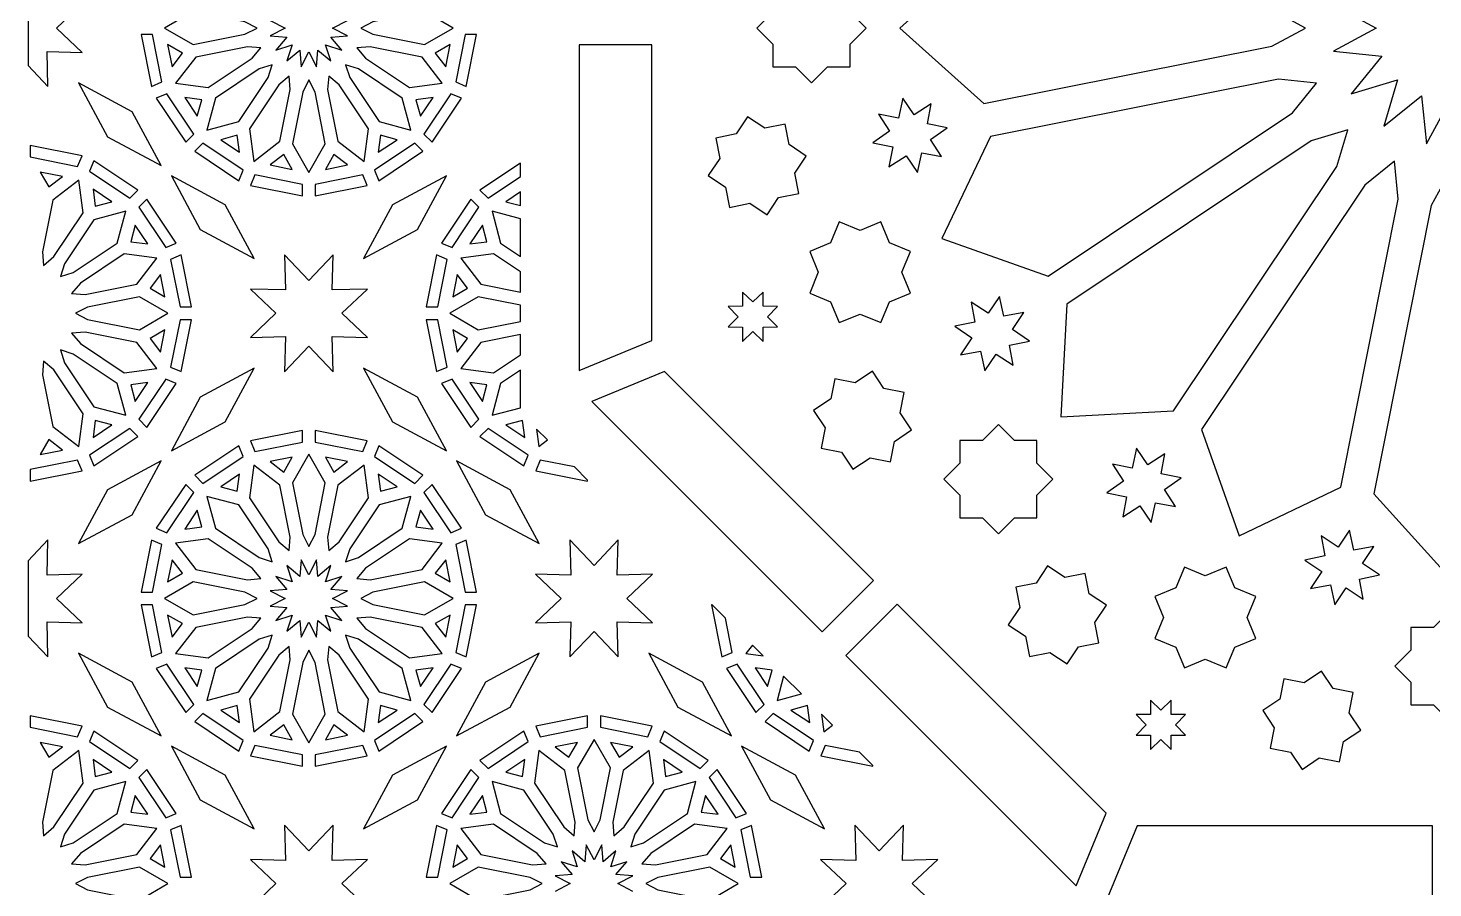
# Model space of a CAD drawing. Header units: millimetres. Extents: x 5 to 6335, y 27 to 2435.
# Drawn here: x 5461.2 to 5806, y 1523.9 to 1734.9 of the extents above; entities that cross this region are included whole.
import ezdxf

# ---------------------------------------------------------------- set-up
doc = ezdxf.new("R2010")
doc.units = ezdxf.units.MM
doc.layers.add('CUT', color=1, linetype='CONTINUOUS')

msp = doc.modelspace()

# ---------------------------------------------------------------- linework, layer by layer
at = {"layer": 'CUT'}
for points in [[(5766.512, 1739.377), (5695.778, 1753.446), (5675.197, 1734.915), (5695.778, 1716.384), (5766.512, 1730.453), (5774.763, 1734.915)], [(5461.16, 1725.694), (5466.036, 1720.548), (5465.803, 1729.197), (5474.452, 1728.964), (5468.171, 1734.915), (5474.452, 1740.866), (5465.803, 1740.633), (5466.036, 1749.282), (5461.16, 1744.136)], [(5644.014, 1730.992), (5644.014, 1725.444), (5649.562, 1725.444), (5653.485, 1721.521), (5657.408, 1725.444), (5662.956, 1725.444), (5662.956, 1730.992), (5666.879, 1734.915), (5662.956, 1738.838), (5662.956, 1744.386), (5657.408, 1744.386), (5653.485, 1748.309), (5649.562, 1744.386), (5644.014, 1744.386), (5644.014, 1738.838), (5640.091, 1734.915)], [(5514.397, 1736.429), (5501.685, 1738.958), (5494.681, 1734.915), (5501.685, 1730.872), (5514.397, 1733.401), (5517.354, 1734.915)], [(5545.773, 1733.401), (5558.485, 1730.872), (5565.489, 1734.915), (5558.485, 1738.958), (5545.773, 1736.429), (5542.816, 1734.915)], [(5494.027, 1721.685), (5491.709, 1733.34), (5488.894, 1733.34), (5491.428, 1720.607)], [(5568.742, 1720.607), (5571.276, 1733.34), (5568.461, 1733.34), (5566.143, 1721.685)], [(5496.5, 1725.4), (5499.067, 1728.745), (5495.416, 1730.853)], [(5518.323, 1730.043), (5515.012, 1730.311), (5502.299, 1727.782), (5497.377, 1721.366), (5505.394, 1720.311), (5516.172, 1727.513)], [(5543.998, 1727.513), (5554.776, 1720.311), (5562.793, 1721.366), (5557.871, 1727.782), (5545.158, 1730.311), (5541.847, 1730.043)], [(5564.754, 1730.853), (5561.103, 1728.745), (5563.67, 1725.4)], [(5614.26, 1658.266), (5614.26, 1730.79), (5596.41, 1730.79), (5596.41, 1650.873)], [(5517.921, 1724.893), (5507.144, 1717.692), (5505.051, 1709.881), (5512.862, 1711.974), (5520.063, 1722.751), (5521.083, 1725.913)], [(5540.107, 1722.751), (5547.308, 1711.974), (5555.119, 1709.881), (5553.026, 1717.692), (5542.249, 1724.893), (5539.087, 1725.913)], [(5493.839, 1701.161), (5486.734, 1714.359), (5473.536, 1721.464), (5480.641, 1708.266)], [(5522.683, 1721.002), (5515.481, 1710.224), (5516.536, 1702.207), (5522.952, 1707.129), (5525.481, 1719.842), (5525.213, 1723.153)], [(5528.571, 1719.227), (5526.042, 1706.515), (5530.085, 1699.511), (5534.128, 1706.515), (5531.599, 1719.227), (5530.085, 1722.184)], [(5534.689, 1719.842), (5537.218, 1707.129), (5543.634, 1702.207), (5544.689, 1710.224), (5537.487, 1721.002), (5534.957, 1723.153)], [(5777.451, 1721.398), (5768.123, 1722.362), (5697.388, 1708.293), (5685.465, 1683.296), (5711.571, 1674.051), (5771.537, 1714.119)], [(5501.835, 1708.893), (5495.233, 1718.774), (5492.633, 1717.697), (5499.846, 1706.903)], [(5502.698, 1713.272), (5503.789, 1717.345), (5499.609, 1717.895)], [(5560.561, 1717.895), (5556.381, 1717.345), (5557.472, 1713.272)], [(5564.937, 1718.774), (5558.335, 1708.893), (5560.324, 1706.903), (5567.537, 1717.697)], [(5673.419, 1705.731), (5672.504, 1700.833), (5676.679, 1703.553), (5679.497, 1699.441), (5680.526, 1704.318), (5685.424, 1703.402), (5682.704, 1707.578), (5686.816, 1710.395), (5681.939, 1711.425), (5682.854, 1716.323), (5678.679, 1713.603), (5675.861, 1717.714), (5674.832, 1712.838), (5669.934, 1713.753), (5672.654, 1709.578), (5668.542, 1706.76)], [(5632.356, 1695.899), (5633.348, 1690.914), (5638.332, 1691.906), (5642.557, 1689.082), (5645.381, 1693.307), (5650.365, 1694.299), (5649.373, 1699.284), (5652.197, 1703.509), (5647.972, 1706.333), (5646.98, 1711.317), (5641.996, 1710.325), (5637.771, 1713.149), (5634.947, 1708.924), (5629.963, 1707.932), (5630.955, 1702.947), (5628.131, 1698.722)], [(5513.065, 1704.439), (5512.515, 1708.619), (5508.442, 1707.528)], [(5551.728, 1707.528), (5547.655, 1708.619), (5547.105, 1704.439)], [(5776.12, 1707.259), (5716.154, 1667.192), (5714.705, 1639.535), (5742.362, 1640.984), (5782.429, 1700.95), (5785.109, 1709.939)], [(5474.393, 1703.572), (5461.66, 1706.106), (5461.66, 1703.291), (5473.315, 1700.973)], [(5513.944, 1700.063), (5504.063, 1706.665), (5502.073, 1704.676), (5512.867, 1697.463)], [(5526.023, 1700.246), (5523.915, 1703.897), (5520.57, 1701.33)], [(5539.6, 1701.33), (5536.255, 1703.897), (5534.147, 1700.246)], [(5556.107, 1706.665), (5546.226, 1700.063), (5547.303, 1697.463), (5558.097, 1704.676)], [(5488.097, 1695.154), (5477.303, 1702.367), (5476.226, 1699.767), (5486.107, 1693.165)], [(5582.01, 1701.795), (5572.073, 1695.154), (5574.063, 1693.165), (5582.01, 1698.474)], [(5789.289, 1696.367), (5749.221, 1636.401), (5758.466, 1610.295), (5783.463, 1622.218), (5797.532, 1692.953), (5796.568, 1702.281)], [(5469.6, 1698.5), (5464.147, 1699.584), (5466.255, 1695.933)], [(5467.487, 1678.828), (5474.689, 1689.606), (5473.634, 1697.623), (5467.218, 1692.701), (5464.689, 1679.988), (5464.957, 1676.677)], [(5496.331, 1698.669), (5503.436, 1685.471), (5516.634, 1678.366), (5509.529, 1691.564)], [(5528.51, 1696.539), (5516.855, 1698.857), (5515.777, 1696.258), (5528.51, 1693.724)], [(5543.315, 1698.857), (5531.66, 1696.539), (5531.66, 1693.724), (5544.393, 1696.258)], [(5563.839, 1698.669), (5550.641, 1691.564), (5543.536, 1678.366), (5556.734, 1685.471)], [(5805.623, 1691.342), (5791.554, 1620.608), (5810.085, 1600.027), (5828.616, 1620.608), (5814.547, 1691.342), (5810.085, 1699.593)], [(5477.105, 1695.391), (5477.655, 1691.211), (5481.728, 1692.302)], [(5582.01, 1694.686), (5578.442, 1692.302), (5582.01, 1691.346)], [(5472.249, 1674.937), (5483.026, 1682.138), (5485.119, 1689.949), (5477.308, 1687.856), (5470.107, 1677.079), (5469.087, 1673.917)], [(5497.537, 1682.133), (5490.324, 1692.927), (5488.335, 1690.937), (5494.937, 1681.056)], [(5565.233, 1681.056), (5571.835, 1690.937), (5569.846, 1692.927), (5562.633, 1682.133)], [(5582.01, 1688.084), (5575.051, 1689.949), (5577.144, 1682.138), (5582.01, 1678.886)], [(5487.472, 1686.558), (5486.381, 1682.485), (5490.561, 1681.935)], [(5572.698, 1686.558), (5569.609, 1681.935), (5573.789, 1682.485)], [(5658.156, 1667.738), (5660.28, 1662.612), (5665.405, 1664.735), (5670.531, 1662.612), (5672.655, 1667.738), (5677.78, 1669.862), (5675.657, 1674.987), (5677.78, 1680.112), (5672.655, 1682.236), (5670.531, 1687.361), (5665.405, 1685.238), (5660.28, 1687.361), (5658.156, 1682.236), (5653.031, 1680.112), (5655.154, 1674.987), (5653.031, 1669.862)], [(5475.158, 1669.519), (5487.871, 1672.048), (5492.793, 1678.464), (5484.776, 1679.519), (5473.998, 1672.317), (5471.847, 1669.787)], [(5582.01, 1675.098), (5575.394, 1679.519), (5567.377, 1678.464), (5572.299, 1672.048), (5582.01, 1670.116)], [(5501.276, 1666.49), (5498.742, 1679.223), (5496.143, 1678.145), (5498.461, 1666.49)], [(5530.085, 1656.829), (5536.036, 1650.548), (5535.803, 1659.197), (5544.452, 1658.964), (5538.171, 1664.915), (5544.452, 1670.866), (5535.803, 1670.633), (5536.036, 1679.282), (5530.085, 1673.001), (5524.134, 1679.282), (5524.367, 1670.633), (5515.718, 1670.866), (5521.999, 1664.915), (5515.718, 1658.964), (5524.367, 1659.197), (5524.134, 1650.548)], [(5561.709, 1666.49), (5564.027, 1678.145), (5561.428, 1679.223), (5558.894, 1666.49)], [(5493.67, 1674.43), (5491.103, 1671.085), (5494.754, 1668.977)], [(5566.5, 1674.43), (5565.416, 1668.977), (5569.067, 1671.085)], [(5636.514, 1661.525), (5636.555, 1658.016), (5639.065, 1660.469), (5641.575, 1658.016), (5641.616, 1661.525), (5645.125, 1661.566), (5642.672, 1664.076), (5645.125, 1666.586), (5641.616, 1666.627), (5641.575, 1670.136), (5639.065, 1667.684), (5636.555, 1670.136), (5636.514, 1666.627), (5633.005, 1666.586), (5635.457, 1664.076), (5633.005, 1661.566)], [(5475.773, 1663.401), (5488.485, 1660.872), (5495.489, 1664.915), (5488.485, 1668.958), (5475.773, 1666.429), (5472.816, 1664.915)], [(5582.01, 1666.904), (5571.685, 1668.958), (5564.681, 1664.915), (5571.685, 1660.872), (5582.01, 1662.926)], [(5694.99, 1655.653), (5696.019, 1650.776), (5698.837, 1654.888), (5703.012, 1652.168), (5702.097, 1657.066), (5706.973, 1658.095), (5702.862, 1660.913), (5705.582, 1665.088), (5700.683, 1664.173), (5699.654, 1669.05), (5696.837, 1664.938), (5692.661, 1667.659), (5693.576, 1662.76), (5688.7, 1661.731), (5692.812, 1658.913), (5690.091, 1654.738)], [(5498.742, 1650.607), (5501.276, 1663.34), (5498.461, 1663.34), (5496.143, 1651.685)], [(5564.027, 1651.685), (5561.709, 1663.34), (5558.894, 1663.34), (5561.428, 1650.607)], [(5473.998, 1657.513), (5484.776, 1650.311), (5492.793, 1651.366), (5487.871, 1657.782), (5475.158, 1660.311), (5471.847, 1660.043)], [(5494.754, 1660.853), (5491.103, 1658.745), (5493.67, 1655.4)], [(5566.5, 1655.4), (5569.067, 1658.745), (5565.416, 1660.853)], [(5582.01, 1659.714), (5572.299, 1657.782), (5567.377, 1651.366), (5575.394, 1650.311), (5582.01, 1654.732)], [(5470.107, 1652.751), (5477.308, 1641.974), (5485.119, 1639.881), (5483.026, 1647.692), (5472.249, 1654.893), (5469.087, 1655.913)], [(5464.689, 1649.842), (5467.218, 1637.129), (5473.634, 1632.207), (5474.689, 1640.224), (5467.487, 1651.002), (5464.957, 1653.153)], [(5494.937, 1648.774), (5488.335, 1638.893), (5490.324, 1636.903), (5497.537, 1647.697)], [(5496.331, 1631.161), (5509.529, 1638.266), (5516.634, 1651.464), (5503.436, 1644.359)], [(5563.839, 1631.161), (5556.734, 1644.359), (5543.536, 1651.464), (5550.641, 1638.266)], [(5571.835, 1638.893), (5565.233, 1648.774), (5562.633, 1647.697), (5569.846, 1636.903)], [(5582.01, 1650.944), (5577.144, 1647.692), (5575.051, 1639.881), (5582.01, 1641.746)], [(5668.699, 1599.363), (5617.417, 1650.645), (5599.567, 1643.251), (5656.077, 1586.741)], [(5660.816, 1630.854), (5663.64, 1626.629), (5667.865, 1629.453), (5672.849, 1628.461), (5673.841, 1633.445), (5678.066, 1636.269), (5675.242, 1640.494), (5676.234, 1645.479), (5671.25, 1646.471), (5668.426, 1650.696), (5664.201, 1647.872), (5659.217, 1648.864), (5658.225, 1643.879), (5654, 1641.056), (5656.823, 1636.831), (5655.831, 1631.846)], [(5490.561, 1647.895), (5486.381, 1647.345), (5487.472, 1643.272)], [(5572.698, 1643.272), (5573.789, 1647.345), (5569.609, 1647.895)], [(5481.728, 1637.528), (5477.655, 1638.619), (5477.105, 1634.439)], [(5583.065, 1634.439), (5582.515, 1638.619), (5578.442, 1637.528)], [(5486.107, 1636.665), (5476.226, 1630.063), (5477.303, 1627.463), (5488.097, 1634.676)], [(5528.51, 1636.106), (5515.777, 1633.572), (5516.855, 1630.973), (5528.51, 1633.291)], [(5544.393, 1633.572), (5531.66, 1636.106), (5531.66, 1633.291), (5543.315, 1630.973)], [(5583.944, 1630.063), (5574.063, 1636.665), (5572.073, 1634.676), (5582.867, 1627.463)], [(5585.974, 1636.479), (5586.536, 1632.207), (5588.636, 1633.817)], [(5695.429, 1614.711), (5699.352, 1610.788), (5703.275, 1614.711), (5708.823, 1614.711), (5708.823, 1620.259), (5712.746, 1624.182), (5708.823, 1628.105), (5708.823, 1633.653), (5703.275, 1633.653), (5699.352, 1637.576), (5695.429, 1633.653), (5689.881, 1633.653), (5689.881, 1628.105), (5685.958, 1624.182), (5689.881, 1620.259), (5689.881, 1614.711)], [(5469.6, 1631.33), (5466.255, 1633.897), (5464.147, 1630.246)], [(5504.063, 1623.165), (5513.944, 1629.767), (5512.867, 1632.367), (5502.073, 1625.154)], [(5558.097, 1625.154), (5547.303, 1632.367), (5546.226, 1629.767), (5556.107, 1623.165)], [(5734.083, 1617.642), (5736.901, 1613.53), (5737.93, 1618.406), (5742.829, 1617.491), (5740.108, 1621.667), (5744.22, 1624.484), (5739.343, 1625.513), (5740.258, 1630.412), (5736.083, 1627.692), (5733.265, 1631.803), (5732.236, 1626.927), (5727.338, 1627.842), (5730.058, 1623.667), (5725.946, 1620.849), (5730.823, 1619.82), (5729.908, 1614.921)], [(5473.315, 1628.857), (5461.66, 1626.539), (5461.66, 1623.724), (5474.393, 1626.258)], [(5493.839, 1628.669), (5480.641, 1621.564), (5473.536, 1608.366), (5486.734, 1615.471)], [(5526.023, 1629.584), (5520.57, 1628.5), (5523.915, 1625.933)], [(5531.599, 1610.603), (5534.128, 1623.315), (5530.085, 1630.319), (5526.042, 1623.315), (5528.571, 1610.603), (5530.085, 1607.646)], [(5539.6, 1628.5), (5534.147, 1629.584), (5536.255, 1625.933)], [(5566.331, 1628.669), (5573.436, 1615.471), (5586.634, 1608.366), (5579.529, 1621.564)], [(5595.269, 1627.184), (5586.855, 1628.857), (5585.777, 1626.258), (5598.51, 1623.724), (5598.51, 1623.943)], [(5513.065, 1625.391), (5508.442, 1622.302), (5512.515, 1621.211)], [(5525.481, 1609.988), (5522.952, 1622.701), (5516.536, 1627.623), (5515.481, 1619.606), (5522.683, 1608.828), (5525.213, 1606.677)], [(5537.487, 1608.828), (5544.689, 1619.606), (5543.634, 1627.623), (5537.218, 1622.701), (5534.689, 1609.988), (5534.957, 1606.677)], [(5547.105, 1625.391), (5547.655, 1621.211), (5551.728, 1622.302)], [(5495.233, 1611.056), (5501.835, 1620.937), (5499.846, 1622.927), (5492.633, 1612.133)], [(5567.537, 1612.133), (5560.324, 1622.927), (5558.335, 1620.937), (5564.937, 1611.056)], [(5520.063, 1607.079), (5512.862, 1617.856), (5505.051, 1619.949), (5507.144, 1612.138), (5517.921, 1604.937), (5521.083, 1603.917)], [(5542.249, 1604.937), (5553.026, 1612.138), (5555.119, 1619.949), (5547.308, 1617.856), (5540.107, 1607.079), (5539.087, 1603.917)], [(5502.698, 1616.558), (5499.609, 1611.935), (5503.789, 1612.485)], [(5557.472, 1616.558), (5556.381, 1612.485), (5560.561, 1611.935)], [(5784.748, 1597.484), (5788.923, 1594.764), (5788.008, 1599.662), (5792.884, 1600.691), (5788.773, 1603.509), (5791.493, 1607.684), (5786.595, 1606.769), (5785.565, 1611.646), (5782.748, 1607.534), (5778.572, 1610.254), (5779.488, 1605.356), (5774.611, 1604.327), (5778.723, 1601.509), (5776.003, 1597.334), (5780.901, 1598.249), (5781.93, 1593.372)], [(5461.16, 1585.694), (5466.036, 1580.548), (5465.803, 1589.197), (5474.452, 1588.964), (5468.171, 1594.915), (5474.452, 1600.866), (5465.803, 1600.633), (5466.036, 1609.282), (5461.16, 1604.136)], [(5491.709, 1596.49), (5494.027, 1608.145), (5491.428, 1609.223), (5488.894, 1596.49)], [(5516.172, 1602.317), (5505.394, 1609.519), (5497.377, 1608.464), (5502.299, 1602.048), (5515.012, 1599.519), (5518.323, 1599.787)], [(5545.158, 1599.519), (5557.871, 1602.048), (5562.793, 1608.464), (5554.776, 1609.519), (5543.998, 1602.317), (5541.847, 1599.787)], [(5571.276, 1596.49), (5568.742, 1609.223), (5566.143, 1608.145), (5568.461, 1596.49)], [(5600.085, 1586.829), (5606.036, 1580.548), (5605.803, 1589.197), (5614.452, 1588.964), (5608.171, 1594.915), (5614.452, 1600.866), (5605.803, 1600.633), (5606.036, 1609.282), (5600.085, 1603.001), (5594.134, 1609.282), (5594.367, 1600.633), (5585.718, 1600.866), (5591.999, 1594.915), (5585.718, 1588.964), (5594.367, 1589.197), (5594.134, 1580.548)], [(5496.5, 1604.43), (5495.416, 1598.977), (5499.067, 1601.085)], [(5530.085, 1589.091), (5531.978, 1585.397), (5532.313, 1589.535), (5535.477, 1586.846), (5534.203, 1590.797), (5538.154, 1589.523), (5535.465, 1592.687), (5539.603, 1593.022), (5535.909, 1594.915), (5539.603, 1596.808), (5535.465, 1597.143), (5538.154, 1600.307), (5534.203, 1599.033), (5535.477, 1602.984), (5532.313, 1600.295), (5531.978, 1604.433), (5530.085, 1600.739), (5528.192, 1604.433), (5527.857, 1600.295), (5524.693, 1602.984), (5525.967, 1599.033), (5522.016, 1600.307), (5524.705, 1597.143), (5520.567, 1596.808), (5524.261, 1594.915), (5520.567, 1593.022), (5524.705, 1592.687), (5522.016, 1589.523), (5525.967, 1590.797), (5524.693, 1586.846), (5527.857, 1589.535), (5528.192, 1585.397)], [(5563.67, 1604.43), (5561.103, 1601.085), (5564.754, 1598.977)], [(5712.001, 1581.653), (5716.226, 1578.83), (5719.049, 1583.055), (5724.034, 1584.047), (5723.042, 1589.031), (5725.866, 1593.256), (5721.641, 1596.08), (5720.649, 1601.064), (5715.664, 1600.072), (5711.439, 1602.896), (5708.615, 1598.671), (5703.631, 1597.679), (5704.623, 1592.695), (5701.799, 1588.47), (5706.024, 1585.646), (5707.016, 1580.661)], [(5750.157, 1579.984), (5755.282, 1577.861), (5757.406, 1582.986), (5762.531, 1585.11), (5760.408, 1590.235), (5762.531, 1595.361), (5757.406, 1597.485), (5755.282, 1602.61), (5750.157, 1600.487), (5745.032, 1602.61), (5742.908, 1597.485), (5737.782, 1595.361), (5739.905, 1590.235), (5737.782, 1585.11), (5742.908, 1582.986), (5745.032, 1577.861)], [(5514.397, 1596.429), (5501.685, 1598.958), (5494.681, 1594.915), (5501.685, 1590.872), (5514.397, 1593.401), (5517.354, 1594.915)], [(5545.773, 1593.401), (5558.485, 1590.872), (5565.489, 1594.915), (5558.485, 1598.958), (5545.773, 1596.429), (5542.816, 1594.915)], [(5494.027, 1581.685), (5491.709, 1593.34), (5488.894, 1593.34), (5491.428, 1580.607)], [(5568.742, 1580.607), (5571.276, 1593.34), (5568.461, 1593.34), (5566.143, 1581.685)], [(5629.113, 1593.34), (5628.894, 1593.34), (5631.428, 1580.607), (5634.027, 1581.685), (5632.354, 1590.099)], [(5725.815, 1542.247), (5674.533, 1593.529), (5661.911, 1580.907), (5718.421, 1524.397)], [(5496.5, 1585.4), (5499.067, 1588.745), (5495.416, 1590.853)], [(5518.323, 1590.043), (5515.012, 1590.311), (5502.299, 1587.782), (5497.377, 1581.366), (5505.394, 1580.311), (5516.172, 1587.513)], [(5543.998, 1587.513), (5554.776, 1580.311), (5562.793, 1581.366), (5557.871, 1587.782), (5545.158, 1590.311), (5541.847, 1590.043)], [(5564.754, 1590.853), (5561.103, 1588.745), (5563.67, 1585.4)], [(5814.008, 1568.844), (5819.556, 1568.844), (5819.556, 1574.392), (5823.479, 1578.315), (5819.556, 1582.238), (5819.556, 1587.786), (5814.008, 1587.786), (5810.085, 1591.709), (5806.162, 1587.786), (5800.614, 1587.786), (5800.614, 1582.238), (5796.691, 1578.315), (5800.614, 1574.392), (5800.614, 1568.844), (5806.162, 1568.844), (5810.085, 1564.921)], [(5517.921, 1584.893), (5507.144, 1577.692), (5505.051, 1569.881), (5512.862, 1571.974), (5520.063, 1582.751), (5521.083, 1585.913)], [(5522.683, 1581.002), (5515.481, 1570.224), (5516.536, 1562.207), (5522.952, 1567.129), (5525.481, 1579.842), (5525.213, 1583.153)], [(5534.689, 1579.842), (5537.218, 1567.129), (5543.634, 1562.207), (5544.689, 1570.224), (5537.487, 1581.002), (5534.957, 1583.153)], [(5540.107, 1582.751), (5547.308, 1571.974), (5555.119, 1569.881), (5553.026, 1577.692), (5542.249, 1584.893), (5539.087, 1585.913)], [(5638.987, 1583.466), (5637.377, 1581.366), (5641.649, 1580.804)], [(5493.839, 1561.161), (5486.734, 1574.359), (5473.536, 1581.464), (5480.641, 1568.266)], [(5528.571, 1579.227), (5526.042, 1566.515), (5530.085, 1559.511), (5534.128, 1566.515), (5531.599, 1579.227), (5530.085, 1582.184)], [(5566.331, 1561.161), (5579.529, 1568.266), (5586.634, 1581.464), (5573.436, 1574.359)], [(5633.839, 1561.161), (5626.734, 1574.359), (5613.536, 1581.464), (5620.641, 1568.266)], [(5501.835, 1568.893), (5495.233, 1578.774), (5492.633, 1577.697), (5499.846, 1566.903)], [(5502.698, 1573.272), (5503.789, 1577.345), (5499.609, 1577.895)], [(5560.561, 1577.895), (5556.381, 1577.345), (5557.472, 1573.272)], [(5564.937, 1578.774), (5558.335, 1568.893), (5560.324, 1566.903), (5567.537, 1577.697)], [(5641.835, 1568.893), (5635.233, 1578.774), (5632.633, 1577.697), (5639.846, 1566.903)], [(5642.698, 1573.272), (5643.789, 1577.345), (5639.609, 1577.895)], [(5778.117, 1555.785), (5783.102, 1554.793), (5784.094, 1559.777), (5788.319, 1562.601), (5785.495, 1566.826), (5786.487, 1571.81), (5781.503, 1572.802), (5778.679, 1577.027), (5774.454, 1574.203), (5769.469, 1575.195), (5768.477, 1570.211), (5764.252, 1567.387), (5767.076, 1563.162), (5766.084, 1558.178), (5771.069, 1557.186), (5773.892, 1552.961)], [(5646.641, 1575.813), (5645.051, 1569.881), (5650.983, 1571.471)], [(5739.246, 1560.287), (5741.756, 1557.835), (5741.797, 1561.344), (5745.306, 1561.385), (5742.854, 1563.895), (5745.306, 1566.405), (5741.797, 1566.446), (5741.756, 1569.955), (5739.246, 1567.502), (5736.736, 1569.955), (5736.695, 1566.446), (5733.186, 1566.405), (5735.639, 1563.895), (5733.186, 1561.385), (5736.695, 1561.344), (5736.736, 1557.835)], [(5474.393, 1563.572), (5461.66, 1566.106), (5461.66, 1563.291), (5473.315, 1560.973)], [(5513.944, 1560.063), (5504.063, 1566.665), (5502.073, 1564.676), (5512.867, 1557.463)], [(5513.065, 1564.439), (5512.515, 1568.619), (5508.442, 1567.528)], [(5556.107, 1566.665), (5546.226, 1560.063), (5547.303, 1557.463), (5558.097, 1564.676)], [(5551.728, 1567.528), (5547.655, 1568.619), (5547.105, 1564.439)], [(5598.51, 1566.106), (5585.777, 1563.572), (5586.855, 1560.973), (5598.51, 1563.291)], [(5614.393, 1563.572), (5601.66, 1566.106), (5601.66, 1563.291), (5613.315, 1560.973)], [(5653.944, 1560.063), (5644.063, 1566.665), (5642.073, 1564.676), (5652.867, 1557.463)], [(5653.065, 1564.439), (5652.515, 1568.619), (5648.442, 1567.528)], [(5655.974, 1566.479), (5656.536, 1562.207), (5658.636, 1563.817)], [(5488.097, 1555.154), (5477.303, 1562.367), (5476.226, 1559.767), (5486.107, 1553.165)], [(5526.023, 1560.246), (5523.915, 1563.897), (5520.57, 1561.33)], [(5539.6, 1561.33), (5536.255, 1563.897), (5534.147, 1560.246)], [(5574.063, 1553.165), (5583.944, 1559.767), (5582.867, 1562.367), (5572.073, 1555.154)], [(5628.097, 1555.154), (5617.303, 1562.367), (5616.226, 1559.767), (5626.107, 1553.165)], [(5469.6, 1558.5), (5464.147, 1559.584), (5466.255, 1555.933)], [(5528.51, 1556.539), (5516.855, 1558.857), (5515.777, 1556.258), (5528.51, 1553.724)], [(5543.315, 1558.857), (5531.66, 1556.539), (5531.66, 1553.724), (5544.393, 1556.258)], [(5596.023, 1559.584), (5590.57, 1558.5), (5593.915, 1555.933)], [(5601.599, 1540.603), (5604.128, 1553.315), (5600.085, 1560.319), (5596.042, 1553.315), (5598.571, 1540.603), (5600.085, 1537.646)], [(5609.6, 1558.5), (5604.147, 1559.584), (5606.255, 1555.933)], [(5665.269, 1557.184), (5656.855, 1558.857), (5655.777, 1556.258), (5668.51, 1553.724), (5668.51, 1553.943)], [(5467.487, 1538.828), (5474.689, 1549.606), (5473.634, 1557.623), (5467.218, 1552.701), (5464.689, 1539.988), (5464.957, 1536.677)], [(5477.105, 1555.391), (5477.655, 1551.211), (5481.728, 1552.302)], [(5496.331, 1558.669), (5503.436, 1545.471), (5516.634, 1538.366), (5509.529, 1551.564)], [(5563.839, 1558.669), (5550.641, 1551.564), (5543.536, 1538.366), (5556.734, 1545.471)], [(5583.065, 1555.391), (5578.442, 1552.302), (5582.515, 1551.211)], [(5595.481, 1539.988), (5592.952, 1552.701), (5586.536, 1557.623), (5585.481, 1549.606), (5592.683, 1538.828), (5595.213, 1536.677)], [(5607.487, 1538.828), (5614.689, 1549.606), (5613.634, 1557.623), (5607.218, 1552.701), (5604.689, 1539.988), (5604.957, 1536.677)], [(5617.105, 1555.391), (5617.655, 1551.211), (5621.728, 1552.302)], [(5636.331, 1558.669), (5643.436, 1545.471), (5656.634, 1538.366), (5649.529, 1551.564)], [(5497.537, 1542.133), (5490.324, 1552.927), (5488.335, 1550.937), (5494.937, 1541.056)], [(5565.233, 1541.056), (5571.835, 1550.937), (5569.846, 1552.927), (5562.633, 1542.133)], [(5637.537, 1542.133), (5630.324, 1552.927), (5628.335, 1550.937), (5634.937, 1541.056)], [(5472.249, 1534.937), (5483.026, 1542.138), (5485.119, 1549.949), (5477.308, 1547.856), (5470.107, 1537.079), (5469.087, 1533.917)], [(5590.063, 1537.079), (5582.862, 1547.856), (5575.051, 1549.949), (5577.144, 1542.138), (5587.921, 1534.937), (5591.083, 1533.917)], [(5612.249, 1534.937), (5623.026, 1542.138), (5625.119, 1549.949), (5617.308, 1547.856), (5610.107, 1537.079), (5609.087, 1533.917)], [(5487.472, 1546.558), (5486.381, 1542.485), (5490.561, 1541.935)], [(5572.698, 1546.558), (5569.609, 1541.935), (5573.789, 1542.485)], [(5627.472, 1546.558), (5626.381, 1542.485), (5630.561, 1541.935)], [(5475.158, 1529.519), (5487.871, 1532.048), (5492.793, 1538.464), (5484.776, 1539.519), (5473.998, 1532.317), (5471.847, 1529.787)], [(5501.276, 1526.49), (5498.742, 1539.223), (5496.143, 1538.145), (5498.461, 1526.49)], [(5530.085, 1516.829), (5536.036, 1510.548), (5535.803, 1519.197), (5544.452, 1518.964), (5538.171, 1524.915), (5544.452, 1530.866), (5535.803, 1530.633), (5536.036, 1539.282), (5530.085, 1533.001), (5524.134, 1539.282), (5524.367, 1530.633), (5515.718, 1530.866), (5521.999, 1524.915), (5515.718, 1518.964), (5524.367, 1519.197), (5524.134, 1510.548)], [(5561.709, 1526.49), (5564.027, 1538.145), (5561.428, 1539.223), (5558.894, 1526.49)], [(5586.172, 1532.317), (5575.394, 1539.519), (5567.377, 1538.464), (5572.299, 1532.048), (5585.012, 1529.519), (5588.323, 1529.787)], [(5615.158, 1529.519), (5627.871, 1532.048), (5632.793, 1538.464), (5624.776, 1539.519), (5613.998, 1532.317), (5611.847, 1529.787)], [(5641.276, 1526.49), (5638.742, 1539.223), (5636.143, 1538.145), (5638.461, 1526.49)], [(5670.085, 1516.829), (5676.036, 1510.548), (5675.803, 1519.197), (5684.452, 1518.964), (5678.171, 1524.915), (5684.452, 1530.866), (5675.803, 1530.633), (5676.036, 1539.282), (5670.085, 1533.001), (5664.134, 1539.282), (5664.367, 1530.633), (5655.718, 1530.866), (5661.999, 1524.915), (5655.718, 1518.964), (5664.367, 1519.197), (5664.134, 1510.548)], [(5805.96, 1539.09), (5733.436, 1539.09), (5726.043, 1521.24), (5805.96, 1521.24)], [(5493.67, 1534.43), (5491.103, 1531.085), (5494.754, 1528.977)], [(5566.5, 1534.43), (5565.416, 1528.977), (5569.067, 1531.085)], [(5633.67, 1534.43), (5631.103, 1531.085), (5634.754, 1528.977)], [(5475.773, 1523.401), (5488.485, 1520.872), (5495.489, 1524.915), (5488.485, 1528.958), (5475.773, 1526.429), (5472.816, 1524.915)], [(5584.397, 1526.429), (5571.685, 1528.958), (5564.681, 1524.915), (5571.685, 1520.872), (5584.397, 1523.401), (5587.354, 1524.915)], [(5615.773, 1523.401), (5628.485, 1520.872), (5635.489, 1524.915), (5628.485, 1528.958), (5615.773, 1526.429), (5612.816, 1524.915)]]:
    msp.add_lwpolyline(points, close=True, dxfattribs=at)
for points in [[(5781.646, 1740.571), (5792.108, 1734.915), (5781.646, 1729.259), (5793.476, 1728.035), (5785.976, 1718.806), (5797.373, 1722.203), (5793.976, 1710.806), (5803.205, 1718.306), (5804.429, 1706.476), (5810.085, 1716.938), (5815.741, 1706.476), (5816.965, 1718.306), (5826.194, 1710.806), (5822.797, 1722.203), (5834.194, 1718.806), (5826.694, 1728.035), (5838.524, 1729.259), (5828.062, 1734.915), (5838.524, 1740.571)], [(5520.567, 1736.808), (5524.261, 1734.915), (5520.567, 1733.022), (5524.705, 1732.687), (5522.016, 1729.523), (5525.967, 1730.797), (5524.693, 1726.846), (5527.857, 1729.535), (5528.192, 1725.397), (5530.085, 1729.091), (5531.978, 1725.397), (5532.313, 1729.535), (5535.477, 1726.846), (5534.203, 1730.797), (5538.154, 1729.523), (5535.465, 1732.687), (5539.603, 1733.022), (5535.909, 1734.915), (5539.603, 1736.808)], [(5609.603, 1523.022), (5605.909, 1524.915), (5609.603, 1526.808), (5605.465, 1527.143), (5608.154, 1530.307), (5604.203, 1529.033), (5605.477, 1532.984), (5602.313, 1530.295), (5601.978, 1534.433), (5600.085, 1530.739), (5598.192, 1534.433), (5597.857, 1530.295), (5594.693, 1532.984), (5595.967, 1529.033), (5592.016, 1530.307), (5594.705, 1527.143), (5590.567, 1526.808), (5594.261, 1524.915), (5590.567, 1523.022)]]:
    msp.add_lwpolyline(points, dxfattribs=at)

doc.saveas('drawing.dxf')
